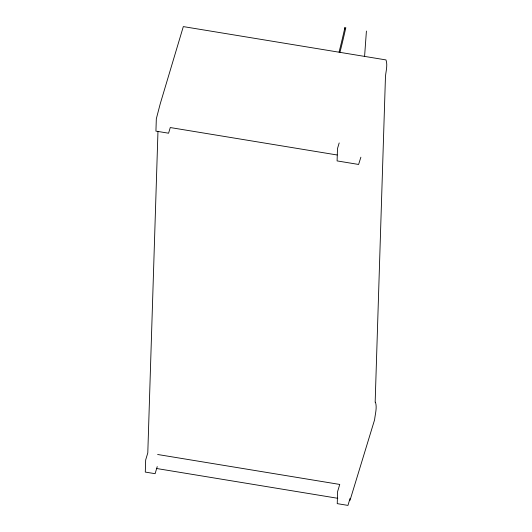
<?xml version="1.0" encoding="UTF-8"?>
<svg xmlns="http://www.w3.org/2000/svg" width="532" height="532" viewBox="0 0 532 532"><rect width="100%" height="100%" fill="white"/><g stroke="black" fill="none" stroke-linecap="round" stroke-linejoin="round"><path stroke-width="0.8" d="M157.971 131.344L147.796 452.872L145.668 459.974L145.289 472.077L155.105 473.686L157.233 466.591M375.16 402.252L385.461 76.668C385.873 71.235 387.848 65.157 385.993 59.923L183.321 26.6L160.232 103.806L156.322 118.802L155.929 131.125L168.578 133.206L170.273 127.547L337.155 154.985M364.593 56.266L366.415 31.062M339.183 142.935L337.488 148.588L337.095 160.91L358.601 164.448L360.882 157.193M350.089 498.304L347.955 505.4L337.235 503.638L337.614 491.535L339.748 484.439L157.618 454.488M350.023 500.313L374.601 419.761C375.18 414.049 377.208 407.771 375.479 402.199M156.341 468.466L337.767 498.298M344.769 29.167A229.365 29.965 -80.7 0 1 344.909 27.524A153.13 20.003 -80.7 0 1 339.084 51.983M345.82 27.677A153.13 20.003 -80.7 0 1 339.995 52.129"/></g></svg>
